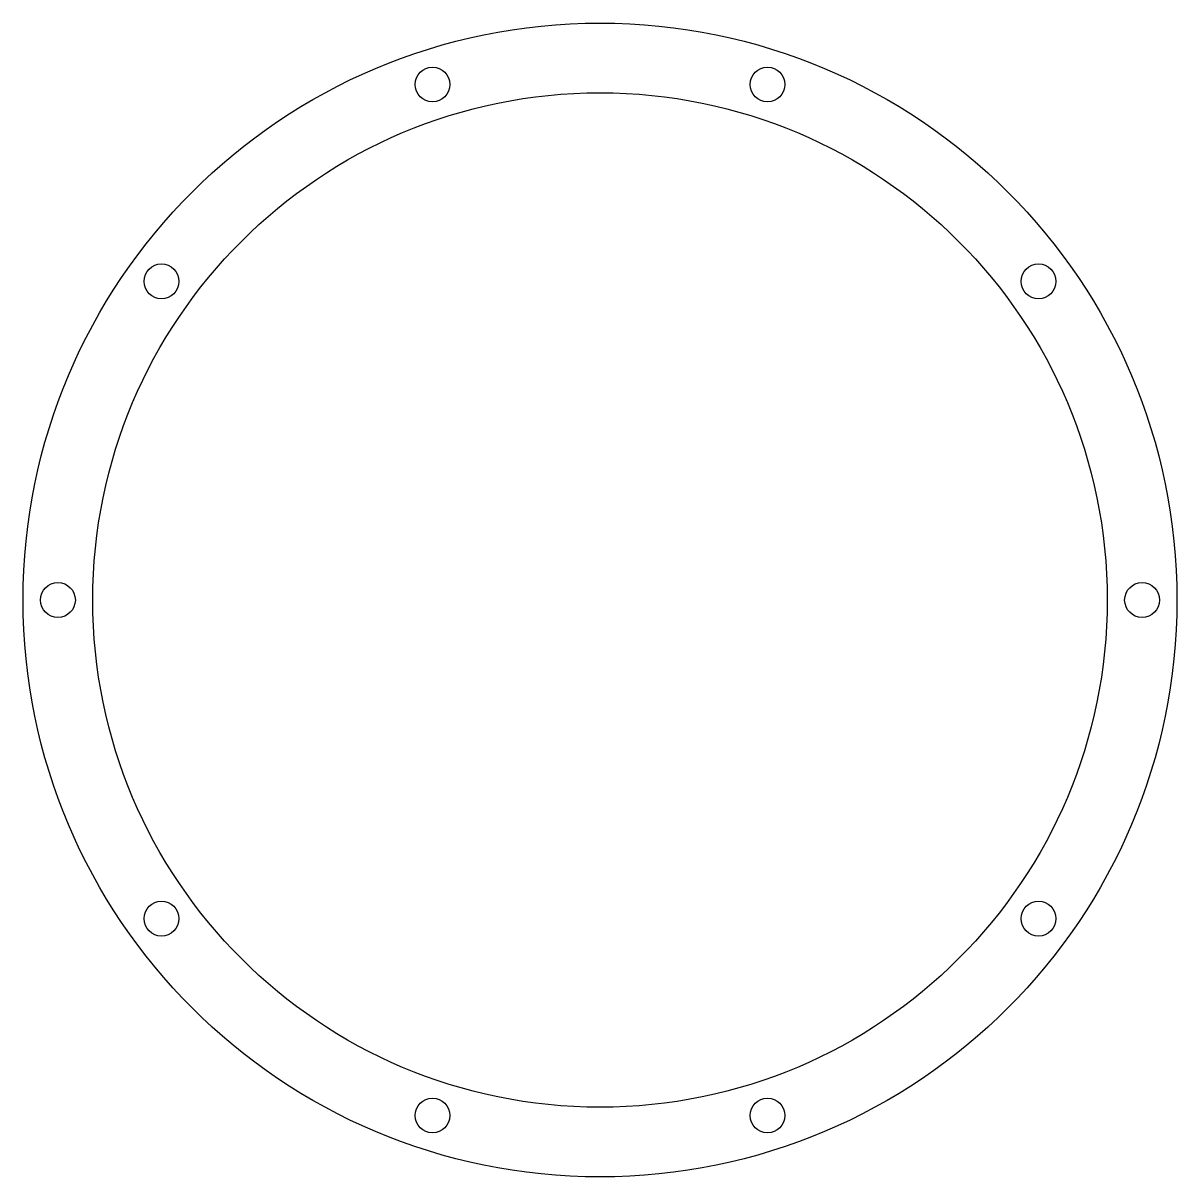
# Model space of a CAD drawing. Header units: inches. Extents: x -4.66 to 4.66, y -4.66 to 4.66.
import ezdxf

# ---------------------------------------------------------------- set-up
doc = ezdxf.new("R2010")
doc.units = ezdxf.units.IN

msp = doc.modelspace()

# ---------------------------------------------------------------- linework, layer by layer
for centre, radius in [((0, 0), 4.65625), ((-1.351949, 4.160872), 0.1406), ((1.351949, 4.160872), 0.1406), ((0, 0), 4.09375), ((-3.539449, 2.57156), 0.1406), ((3.539449, 2.57156), 0.1406), ((-4.375, 0), 0.1406), ((4.375, 0), 0.1406), ((-3.539449, -2.57156), 0.1406), ((3.539449, -2.57156), 0.1406), ((-1.351949, -4.160872), 0.1406), ((1.351949, -4.160872), 0.1406)]:
    msp.add_circle(centre, radius)

doc.saveas('drawing.dxf')
